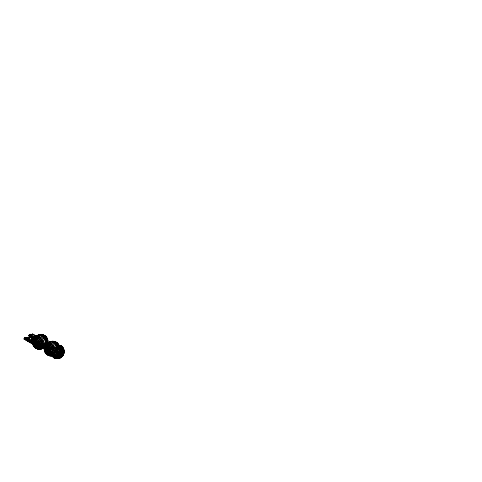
<?xml version="1.0" encoding="UTF-8"?>
<svg xmlns="http://www.w3.org/2000/svg" width="482" height="482" viewBox="0 0 482 482"><rect width="100%" height="100%" fill="white"/><g stroke="black" fill="none" stroke-linecap="round" stroke-linejoin="round"><path stroke-width="0.72" d="M28.854 337.593C27.992 336.255 27.48 338.948 26.637 338.726M46.881 354.125L45.133 352.547L54.737 347.004L53.984 345.853L47.688 350.468L45.555 353.186C47.308 355.27 50.206 356.596 52.96 355.837L51.08 356.047M46.85 338.002L46.579 337.279C44.428 334.231 39.657 333.423 36.777 335.852L37.825 335.4M52.17 354.499C52.074 344.799 65.04 341.19 63.986 353.071C61.106 356.15 55.822 356.367 52.17 354.499C52.026 359.084 58.533 359.668 61.28 357.204C63.383 353.336 61.816 347.811 58.117 345.437M60.66 345.54C63.22 347.112 64.486 350.179 63.986 353.071M44.73 347.48L42.175 346.004C38.958 346.672 34.897 346.275 32.637 343.696C34.077 334.159 43.145 352.716 34.294 346.98C27.173 335.273 43.633 331.056 44.452 345.124L43.832 345.419M52.514 352.035L52.592 353.017C49.754 353.24 46.296 352.752 44.38 350.48C42.747 341.563 52.466 346.275 52.514 352.035C49.923 352.481 46.784 352.667 44.537 351.167C42.356 345.16 50.074 338.804 53.984 345.853M47.754 339.985L47.724 343.106L47.754 339.985L47.369 339.424M46.158 337.798L45.772 336.424L42.814 337.225L39.94 335.237L37.391 335.339M25.426 339.653C22.467 340.069 25.401 336.195 25.799 338.075M24.913 339.497C23.859 338.129 27.456 339.491 27.004 340.382M25.257 339.641L25.287 339.111M25.841 339.798L26.1 339.214M26.287 339.84L26.835 340.292M27.45 338.46C30.637 336.785 26.775 336.99 27.757 338.605M39.482 336.514C36.042 338.738 33.583 343.425 34.812 347.456C37.241 349.793 42.091 350.083 44.079 347.1C38.711 350.215 29.275 343.726 33.885 337.834L30.252 335.737L29.679 337.165L30.119 336.804L33.752 338.9L33.728 338.225L28.926 335.785L29.764 334.424L30.372 334.273L30.595 334.821M29.944 336.743L29.155 337.31L29.559 337.201M29.649 336.575L29.245 336.852L29.733 337.183M29.462 336.093L29.643 335.502M29.474 337.502L29.745 337.069M29.643 336.816L29.625 337.129M30.155 336.261L30.408 335.677L29.155 334.978M32.517 341.503L33.336 338.87L35.969 336.165M52.267 355.565C56.165 357.728 64.064 355.975 64.04 350.836M44.326 348.239L44.537 351.167M38.427 334.9C43.229 332.857 47.658 337.527 47.875 342.184L47.67 342.829L47.875 340.599L47.338 338.599L45.772 336.424M64.112 352.456L63.232 355.144L61.491 356.722L62.202 355.867M26.426 339.165L27.034 338.376L32.499 341.527C31.029 342.28 31.8 344.708 33.095 342.865M59.045 358.03L59.907 357.993L62.335 356.349C62.359 352.39 59.425 348.673 56.177 346.558M26.227 339.834L26.462 339.015L31.884 342.316L24.534 338.021M33.728 338.954L34.005 338.057L34.891 337.406M45.471 345.733L46.2 344.124L47.706 342.943M32.903 343.473L32.794 344.389C36.216 346.389 40.904 345.708 44.356 343.949M47.598 339.298L47.489 340.214L45.501 341.883L45.88 344.299L46.555 344.04M26.835 339.081L26.299 340.34L31.896 343.558M26.781 339.599L26.757 340.455M26.667 339.786L27.341 340.364M30.402 335.092L29.818 335.9L30.203 336.436M29.474 337.316L29.275 337.623M28.643 340.684L28.444 341.407L28.992 341.533M61.347 357.246C63.72 353.547 60.515 348.076 57.147 345.889M32.583 341.461L32.987 340.702M58.063 344.775L58.316 344.058C56.165 341.009 51.399 340.202 48.513 342.63L50.17 341.678M25.1 338.948L26.034 338.099M29.553 335.514L30.734 334.574M30.258 335.876L32.24 334.134L32.933 334.195L33.138 334.701M33.885 337.834L34.571 336.978L36.319 336.171M47.724 341.244L45.784 343.124M51.225 343.292C47.784 345.522 45.326 350.203 46.549 354.234C47.989 355.499 51.116 357.042 52.279 354.662C47.122 354.927 41.018 347.92 46.627 344.184M45.133 352.547L45.025 351.294M27.155 338.442L28.866 338.726L32.499 340.822L33.174 340.431L31.36 339.382L31.933 337.852M28.39 337.201C30.378 337.906 28.245 337.014 27.908 338.171L27.474 337.924M48.459 342.666L46.808 343.618C41.91 347.594 47.001 355.951 52.568 355.758C47.128 356.843 43.374 348.829 46.073 344.503C49.73 343.329 52.586 347.528 53.562 350.553L49.64 351.673L45.049 351.993L44.404 349.215M24.889 338.539L25.721 337.876M25.124 338.37L24.751 339.467M25.172 338.605L25.612 338.28M29.691 335.291L30.523 334.629M30.384 335.671L29.33 334.767M29.619 337.195L29.619 337.623M26.239 339.015L26.637 338.695M29.251 336.804L29.986 337.063M62.009 356.632L62.335 356.349M33.758 338.201L36.722 335.888M38.994 335.183L39.56 334.707M61.28 357.204C59.147 358.963 56.02 358.909 53.629 357.716M42.814 347.835L44.585 347.118M37.578 335.852C31.402 339.25 33.981 352.179 41.958 348.787L43.615 347.829M49.321 342.63C44.802 345.214 44.302 354.993 50.218 355.849L49.321 355.433M38.512 336.062C34.686 338.352 32.258 346.076 36.722 348.625M50.255 342.841C46.429 345.13 44.001 352.854 48.459 355.403M61.816 356.831L59.907 357.993M30.197 334.659L30.848 334.351L31.282 334.707M25.305 338.207L26.402 338.057M40.452 337.183C37.204 339.298 34.27 343.015 34.294 346.98L35.915 348.064L35.349 347.829M52.195 343.961C48.941 346.076 46.013 349.793 46.031 353.758L46.362 354.035M41.386 338.051C39.181 339.876 32.457 344.19 34.62 347.257M53.128 344.829L49.056 348.088L46.254 351.902L47.356 354.137L49.056 355.589C54.629 354.505 48.188 343.347 44.458 347.63C44.651 351.468 48.2 354.716 51.899 355.264M45.501 341.883L45.043 340.629L47.109 339.165L47.085 338.472L47.26 338.954M42.247 339.075L37.921 342.033L34.511 345.124L33.053 345.088L32.517 343.088M30.264 336.436L29.233 337.032L29.691 337.37M27.155 338.34L30.185 336.593M28.866 338.726L31.848 337.002M33.397 345.769L43 340.226M42.814 337.225L44.422 339.4L46.995 337.918M58.334 345.239L59.081 345.377L58.738 344.696L56.165 346.178C54.779 343.883 52.098 340.931 49.134 342.118M43.615 341.449L38.891 343.714L34.511 345.124L32.987 343.805L32.451 342.256M43.669 338.25L46.38 337.153L47.67 339.72M55.412 345.028L57.707 343.973L58.738 344.696M44.079 342.708L39.217 344.606L34.511 345.124L33.131 343.051L32.716 340.852C36.445 336.569 42.886 347.727 37.313 348.811C33.499 346.287 32.505 339.918 35.801 336.569C40.271 336.575 43.157 341.593 43.392 345.63M54.55 344.003L57.509 343.208L58.822 345.251M41.88 336.358C43.651 334.96 45.669 335.719 46.561 337.563M53.616 343.136L56.219 342.401L57.973 343.949M30.619 334.972L31.336 334.863M31.505 335.026L30.944 335.189L29.764 334.424M24.962 339.075L24.214 339.153M29.884 336.816L29.396 336.599M40.91 335.689L43.669 335.062L45.579 336.225M52.646 342.467L54.55 341.804L56.165 342.118M39.94 335.237L42.862 334.689L45.043 335.852L45.501 336.581L45.133 336.412M51.676 342.021C54.297 340.25 57.111 342.63 58.334 344.925M39.006 335.026C43.573 332.881 47.29 339.009 47.405 342.985L47.941 341.431L47.405 339.876M50.749 341.804C53.58 340.033 56.466 342.907 57.798 345.233M41.386 348.655L40.38 349.095L43 348.341M38.144 335.062C42.898 333.279 46.615 339.557 46.754 343.684M49.887 341.84C52.815 340.268 55.689 343.335 57.069 345.66M44.121 347.13C41.193 346.311 47.796 344.913 43.115 344.829M40.747 334.773L41.374 334.538M51.303 341.485L53.827 341.292L56.243 342.383L55.725 342.262M52.49 341.551L53.116 341.316M43.669 347.799L44.422 347.522M31.167 334.743L31.541 334.701M29.498 336.062L30.083 336.201M29.661 336.906L29.306 336.936M25.715 337.912L26.112 337.834M24.889 339.533L25.305 339.388M26.817 340.364L26.299 340.34M28.348 341.033L28.655 341.051M59.973 358.036L56.496 358.608L53.014 357.204M34.421 346.492L34.011 346.534L33.041 344.853M46.164 353.27L45.754 353.312L44.784 351.631M42.47 334.9L43.079 334.876M54.213 341.678L54.821 341.654M59.943 357.409L60.714 357.439M52.514 353.896C49.423 353.909 45.911 352.607 44.326 349.824C46.139 343.051 53.857 356.427 47.091 354.607M54.382 357.993L55.243 358.03M30.715 334.61L31.101 334.797M31.324 335.056L31.631 335.086L30.197 334.267M29.884 336.249L29.583 336.177M25.124 339.43L24.769 339.262M26.257 340.087L25.908 339.918M27.679 340.768L27.064 340.491M37.53 348.998L39.337 349.269M43.983 335.484L44.507 335.605M52.55 356.475C58.587 360.126 68.492 351.432 61.563 346.215L59.907 345.257M37.578 348.655L38.476 349.07M31.017 334.683L30.493 334.725L31.143 335.098M31.065 336.924L30.842 336.617M26.088 337.87L26.329 338.207M26.377 338.093L26.612 338.412M52.267 353.324C55.725 355.083 60.407 355.758 63.829 353.764L63.907 353.336L62.612 355.903L62.558 355.065L60.684 353.065L54.382 348.45M52.55 352.083L58.726 354.27L63.323 354.589L63.347 353.89M53.014 350.824L57.738 353.089L62.118 354.499L63.497 352.426L63.907 350.227C60.178 345.943 53.743 357.096 59.316 358.186C63.13 355.662 64.124 349.293 60.822 345.943C55.689 346.064 51.598 353.149 54.062 357.656C59.123 359.048 64.817 353.74 63.347 348.588C58.629 345.702 52.761 355.879 57.611 358.518C62.076 357.252 64.654 351.149 62.299 347.1C57.093 345.817 52.086 354.487 55.798 358.355C62.943 358.735 64.721 348.528 59.045 345.226M32.686 334.074L36.602 336.346M32.529 334.068L36.156 336.165M46.718 342.268L47.899 342.949M47.007 342.582L48.188 343.262M32.24 334.134L35.873 336.231M46.248 342.316L48.013 343.335L46.664 342.78M46.501 342.949L47.682 343.63M45.772 342.816L47.543 343.835M31.029 334.357L31.788 334.851M30.848 334.351L31.384 334.659L30.372 334.273M46.254 343.377L47.435 344.058M30.42 334.508L31.481 335.062M45.597 343.262L46.778 343.937M29.986 334.315L34.571 336.978M30.661 335.147L34.288 337.243M29.541 334.574L30.74 335.303L30.101 334.954M30.499 335.339L34.132 337.436M44.019 343.226L45.26 343.943M29.016 335.201L33.848 337.936M28.926 335.424L30.215 336.068M53.629 349.601L63.232 355.144M28.902 335.617L30.215 336.382M29.33 335.978L30.408 336.544M28.926 335.785L33.68 338.581M29.504 336.538L30.083 336.906M29.348 336.647L29.782 336.894M29.275 336.749L29.733 336.948M43.278 344.817L44.699 345.636M42.94 344.901L45.296 346.263M29.733 337.442L29.191 337.177L29.745 337.605M42.765 345.028L45.121 346.389M29.691 337.641L29.197 337.286M31.36 338.653L33.174 339.702M28.559 337.183L29.233 337.551M42.018 344.859L44.965 346.558M28.414 337.304L28.944 337.581M42.47 345.401L44.826 346.763M28.191 337.273L28.625 337.521M28.089 337.334L28.516 337.581M27.992 337.388L28.42 337.635M42.362 345.624L44.718 346.986M27.793 337.545L28.227 337.792M41.705 345.51L44.651 347.209M27.619 337.725L28.052 337.972M42.296 346.251L44.651 347.606M42.362 346.395L44.826 347.853M27.378 338.123L27.805 338.37M27.323 338.31L27.751 338.557M25.576 337.527L26.251 337.9M25.395 337.521L32.408 341.581M25.829 337.876L27.366 338.756M25.184 337.569L32.258 341.702M25.697 337.978L26.829 338.635M24.962 337.677L32.119 341.852M24.739 337.828L32.005 342.009M24.353 338.231L26.757 339.593M24.214 338.454L25.95 339.412M26.365 339.641L28.522 340.888M24.13 338.677L32.499 343.413M24.745 339.117L28.45 341.22M24.1 338.87L32.276 343.515M24.13 339.039L32.071 343.564M55.243 347.42L59.316 350.685L61.648 353.625L62.118 354.499L60.738 357.457C54.683 357.692 62.558 346.064 64.04 352.42M57.322 343.003L56.786 342.63L57.244 343.359M62.618 347.432L61.28 346.052M46.549 354.234L47.019 354.65M34.812 347.456L35.282 347.871M62.895 348.329L63.552 349.089M57.509 343.208L58.653 344.744M45.573 352.902C53.653 357.993 43.247 342.413 45.284 352.463M44.422 339.4L45.043 340.629M32.499 340.822L32.499 341.527M33.481 339.979C33.089 343.69 35.21 348.131 39.018 349.143C43.868 346.504 37.994 336.328 33.282 339.214C32.143 343.708 36.144 348.992 40.825 348.98C44.543 345.112 39.536 336.442 34.33 337.725L33.481 339.979M59.87 354.927C59.551 358.379 63.847 355.83 63.606 353.631C63.925 350.185 59.629 352.734 59.87 354.927M61.069 354.776C62.943 358.536 63.883 349.516 61.069 354.776M33.023 343.401C32.439 345.245 35.523 348.992 36.753 346.413C37.343 344.564 34.252 340.816 33.023 343.401M33.656 344.299C34.939 349.739 37.072 342.521 33.656 344.299M45.398 351.083C46.676 356.517 48.815 349.299 45.398 351.083M45.754 346.558L45.573 349.245L46.254 351.902L54.309 348.805C53.074 346.178 50.767 343.136 47.543 343.347L45.754 346.558M43.296 346.672L42.567 348.281C39.548 349.119 36.325 347.54 34.511 345.124C36.963 347.004 40.349 347.618 43.296 346.672"/></g></svg>
